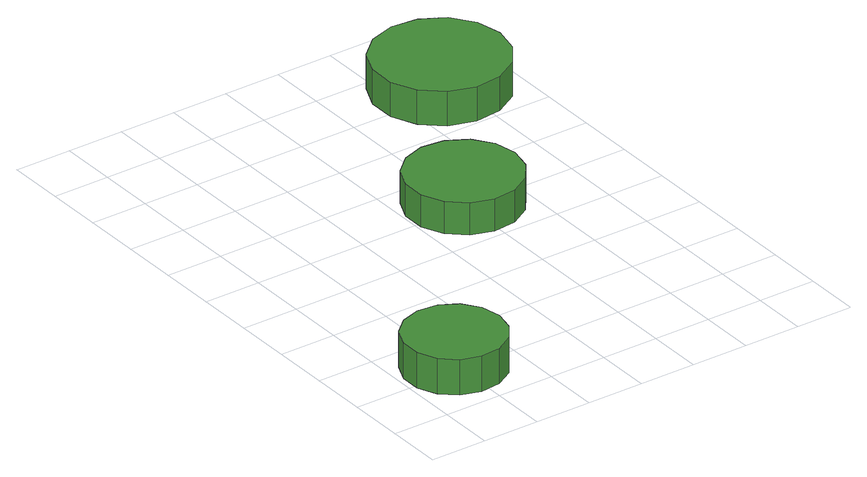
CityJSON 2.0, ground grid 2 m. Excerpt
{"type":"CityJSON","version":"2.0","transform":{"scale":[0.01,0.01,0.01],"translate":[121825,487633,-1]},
"CityObjects":{
"tree1":{"type":"SolitaryVegetationObject","attributes":{"function":"something"},"geometry":[{"type":"MultiSurface","lod":"1","boundaries":[[[0,1,2,3,4,5,6,7,8,9,10,11,12,13,14]],[[15,16,17,18,19,20,21,22,23,24,25,26,27,28,29]],[[0,29,28,1]],[[1,28,27,2]],[[2,27,26,3]],[[3,26,25,4]],[[4,25,24,5]],[[5,24,23,6]],[[6,23,22,7]],[[7,22,21,8]],[[8,21,20,9]],[[9,20,19,10]],[[10,19,18,11]],[[11,18,17,12]],[[12,17,16,13]],[[13,16,15,14]],[[14,15,29,0]]]}]},
"tree2":{"type":"SolitaryVegetationObject","attributes":{"function":"something"},"geometry":[{"type":"MultiSurface","lod":"1","boundaries":[[[30,31,32,33,34,35,36,37,38,39,40,41,42,43,44]],[[45,46,47,48,49,50,51,52,53,54,55,56,57,58,59]],[[30,59,58,31]],[[31,58,57,32]],[[32,57,56,33]],[[33,56,55,34]],[[34,55,54,35]],[[35,54,53,36]],[[36,53,52,37]],[[37,52,51,38]],[[38,51,50,39]],[[39,50,49,40]],[[40,49,48,41]],[[41,48,47,42]],[[42,47,46,43]],[[43,46,45,44]],[[44,45,59,30]]]}]},
"tree3":{"type":"SolitaryVegetationObject","attributes":{"function":"something"},"geometry":[{"type":"MultiSurface","lod":"1","boundaries":[[[60,61,62,63,64,65,66,67,68,69,70,71,72,73,74]],[[75,76,77,78,79,80,81,82,83,84,85,86,87,88,89]],[[60,89,88,61]],[[61,88,87,62]],[[62,87,86,63]],[[63,86,85,64]],[[64,85,84,65]],[[65,84,83,66]],[[66,83,82,67]],[[67,82,81,68]],[[68,81,80,69]],[[69,80,79,70]],[[70,79,78,71]],[[71,78,77,72]],[[72,77,76,73]],[[73,76,75,74]],[[74,75,89,60]]]}]}
},
"vertices":[
[363,224,209],[348,295,209],[306,353,209],[244,389,209],[172,396,209],[104,374,209],[50,326,209],[21,260,209],[21,188,209],[50,123,209],[104,74,209],[172,52,209],[244,60,209],[306,96,209],[348,154,209],[348,154,82],[306,96,82],[244,60,82],[172,52,82],[104,74,82],[50,123,82],[21,188,82],[21,260,82],[50,326,82],[104,374,82],[172,396,82],[244,389,82],[306,353,82],[348,295,82],[363,224,82],
[999,1021,199],[982,1102,199],[934,1168,199],[863,1209,199],[781,1218,199],[703,1192,199],[642,1137,199],[609,1062,199],[609,980,199],[642,905,199],[703,850,199],[781,825,199],[863,834,199],[934,875,199],[982,941,199],[982,941,84],[934,875,84],[863,834,84],[781,825,84],[703,850,84],[642,905,84],[609,980,84],[609,1062,84],[642,1137,84],[703,1192,84],[781,1218,84],[863,1209,84],[934,1168,84],[982,1102,84],[999,1021,84],
[1383,1631,209],[1363,1724,209],[1307,1802,209],[1224,1849,209],[1129,1859,209],[1038,1830,209],[967,1766,209],[928,1679,209],[928,1583,209],[967,1496,209],[1038,1432,209],[1129,1403,209],[1224,1413,209],[1307,1460,209],[1363,1538,209],[1363,1538,86],[1307,1460,86],[1224,1413,86],[1129,1403,86],[1038,1432,86],[967,1496,86],[928,1583,86],[928,1679,86],[967,1766,86],[1038,1830,86],[1129,1859,86],[1224,1849,86],[1307,1802,86],[1363,1724,86],[1383,1631,86]
]}
